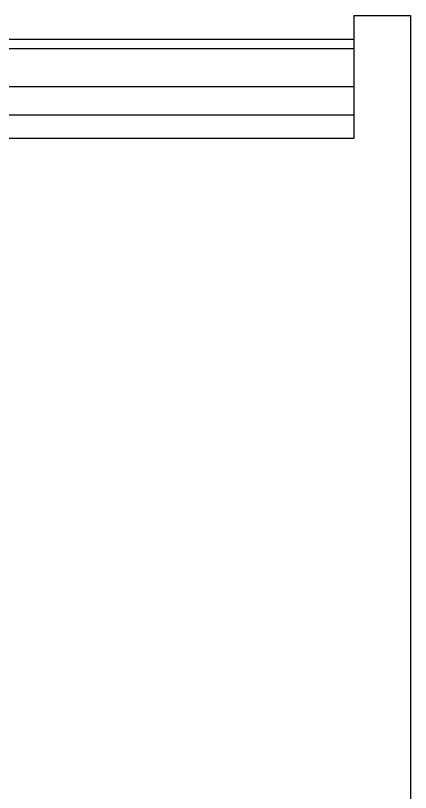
# Model space of a CAD drawing. Extents: x 0 to 233, y 0 to 414.
# Drawn here: x 149.9 to 233, y 235.8 to 399 of the extents above; entities that cross this region are included whole.
import ezdxf

# ---------------------------------------------------------------- set-up
doc = ezdxf.new("R2010")
doc.units = 0
doc.layers.add('-15N-THT. THIẾT BỊ ĐÓNG MỞ', color=40, linetype='CONTINUOUS')

# ---------------------------------------------------------------- blocks, each defined once
blk = doc.blocks.new('06 - N - SC VSD CHIẾU HÔNG ATV630U75~D11N4')
at = {"layer": '-15N-THT. THIẾT BỊ ĐÓNG MỞ'}
for p, q in [((-11.93, 192.09), (-11.93, 166.24)), ((-11.93, 192.09), (0, 192.09)), ((0, 192.09), (0, -150.85)), ((-87.44, 187.12), (-11.93, 187.12)), ((-11.93, 187.12), (-11.93, 187.12)), ((-87.34, 185.13), (-11.93, 185.13)), ((-86.92, 177.18), (-11.93, 177.18)), ((-94.45, 171.21), (-11.93, 171.21)), ((-11.93, 171.21), (-11.93, 171.21)), ((0, 171.21), (0, 171.21)), ((-11.93, 166.24), (-107.87, 166.24))]:
    blk.add_line(p, q, dxfattribs=at)

msp = doc.modelspace()

# ---------------------------------------------------------------- block references
msp.add_blockref('06 - N - SC VSD CHIẾU HÔNG ATV630U75~D11N4', (233, 206.95))

doc.saveas('drawing.dxf')
